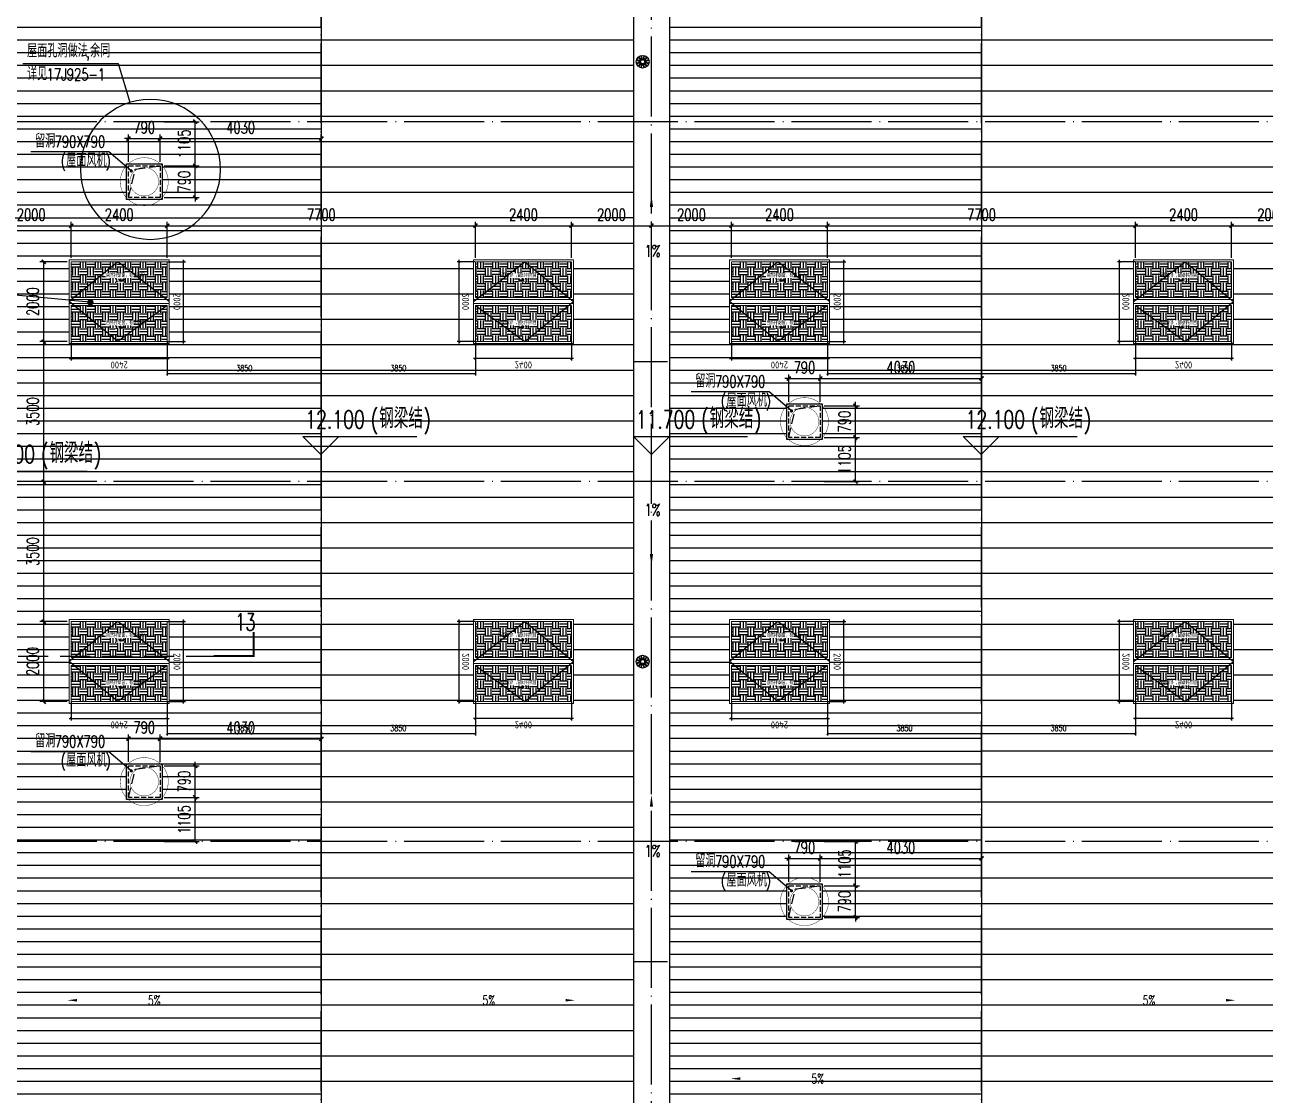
# Model space of a CAD drawing. Extents: x -1313754 to 847533, y 489853 to 941203.
# Drawn here: x 273886 to 304885, y 798479 to 825243 of the extents above; entities that cross this region are included whole.
import ezdxf

# ---------------------------------------------------------------- set-up
doc = ezdxf.new("R2010")
doc.units = 0
doc.header["$LTSCALE"] = 1000
doc.header["$MEASUREMENT"] = 0
for name, pattern in [('DASH', [0.35, 0.25, -0.1]), ('DOTE', [2.42, 2, -0.2, 0.02, -0.2]), ('HIDDEN', [9.525, 6.35, -3.175])]:
    doc.linetypes.add(name, pattern=pattern)
doc.layers.get('Defpoints').update_dxf_attribs({"color": 210})
for name, color, linetype in [('A-AXIS-DOTE', 14, 'DOTE'), ('A-AXIS-DP', 126, 'Continuous'), ('A-AXIS-SYMB', 3, 'Continuous'), ('A-DRAIN', 142, 'Continuous'), ('A-HATCH-2', 251, 'Continuous'), ('A-LIN-V', 9, 'Continuous'), ('A-SFCE', 30, 'Continuous'), ('A-WINDOW', 140, 'Continuous'), ('AS-COLN', 6, 'Continuous'), ('AS-WALL', 40, 'Continuous'), ('AS-结构边线层', 200, 'Continuous'), ('DIM_SYMB', 3, 'Continuous'), ('PUB_TEXT', 7, 'Continuous'), ('SPACE', 7, 'Continuous'), ('SPACE_HATCH', 8, 'Continuous'), ('参考线', 8, 'Continuous'), ('外框', 1, 'HIDDEN'), ('暖通', 7, 'Continuous'), ('虹吸雨水斗', 6, 'Continuous')]:
    doc.layers.add(name, color=color, linetype=linetype)
doc.layers.add('A-加建区域', color=47, linetype='Continuous', plot=False)
doc.layers.add('成型线', color=3, linetype='Continuous', lineweight=18)
doc.styles.add('_TCH_DIM', font='SIMPLEX', dxfattribs={"bigfont": 'GBCBIG'})
doc.styles.add('_TCH_DIM_T3', font='SIMPLEX', dxfattribs={"width": 0.705882, "bigfont": 'GBCBIG'})
doc.styles.add('_TCH_LABEL', font='COMPLEX', dxfattribs={"bigfont": 'GBCBIG'})
doc.styles.add('_TCH_SPACE', font='SIMPLEX', dxfattribs={"height": 5, "bigfont": 'GBCBIG'})
doc.styles.get("Standard").update_dxf_attribs({"font": 'gbenor.shx', "bigfont": 'gbcbig.shx'})
doc.dimstyles.new('_TCH_ARCH&&100', dxfattribs={"dimtxt": 297.5, "dimasz": 100, "dimexe": 100, "dimexo": 100, "dimgap": 126.25, "dimtad": 1, "dimdec": 0, "dimzin": 0, "dimdsep": 46, "dimtxsty": '_TCH_DIM_T3', "dimblk": 'ARCHTICK', "dimcen": 0.09, "dimclrt": 7, "dimazin": 2, "dimtfac": 1, "dimtdec": 0, "dimtix": 1, "dimtmove": 2, "dimatfit": 3, "dimfxl": 0, "dimtolj": 1, "dimtzin": 0, "dimarcsym": 0})
doc.dimstyles.new('_TCH_ARCH&&50', dxfattribs={"dimtxt": 148.75, "dimasz": 50, "dimexe": 50, "dimexo": 50, "dimgap": 63.125, "dimtad": 1, "dimdec": 0, "dimzin": 0, "dimdsep": 46, "dimtxsty": '_TCH_DIM_T3', "dimblk": 'ARCHTICK', "dimcen": 0.09, "dimclrt": 7, "dimazin": 2, "dimtfac": 1, "dimtdec": 0, "dimtix": 1, "dimtmove": 2, "dimatfit": 3, "dimfxl": 0, "dimtolj": 1, "dimtzin": 0, "dimarcsym": 0})
pattern_1 = [(180, (-500100, 0), (-6e-14, -635), [])]
pattern_2 = [(180, (-500100, 0), (-3e-14, -317.5), [])]
pattern_3 = [(0, (0, 0), (187.5, 187.5), [187.5, -187.5]), (0, (0, 70.31), (187.5, 187.5), [187.5, -187.5]), (0, (0, 140.62), (187.5, 187.5), [187.5, -187.5]), (90, (23.44, 164.06), (-187.5, 187.5), [187.5, -187.5]), (90, (93.75, 164.06), (-187.5, 187.5), [187.5, -187.5]), (90, (164.06, 164.06), (-187.5, 187.5), [187.5, -187.5])]

# ---------------------------------------------------------------- blocks, each defined once
blk = doc.blocks.new('w43243')
at = {"layer": 'A-AXIS-SYMB'}
for p, q in [((289546, 754300), (289096, 754750)), ((289096, 754750), (291946, 754750)), ((289546, 754300), (289996, 754750))]:
    blk.add_line(p, q, dxfattribs=at)
at = {"layer": 'PUB_TEXT', "style": '_TCH_DIM', "width": 0.705882}
for s, height, p in [('(', 446, (290790, 754950)), (')', 446, (292106, 754950)), ('11.700', 446.2, (289155, 754950))]:
    blk.add_text(s, height=height, dxfattribs=at).set_placement(p)
at = {"layer": 'PUB_TEXT', "style": '_TCH_DIM'}
blk.add_text('钢梁结', height=506.4, dxfattribs=at).set_placement((291000, 754950))
blk = doc.blocks.new('w4324333')
at = {"layer": 'A-AXIS-SYMB'}
for p, q in [((297787, 754300), (297337, 754750)), ((297337, 754750), (300187, 754750)), ((297787, 754300), (298237, 754750))]:
    blk.add_line(p, q, dxfattribs=at)
at = {"layer": 'PUB_TEXT', "style": '_TCH_DIM', "width": 0.705882}
for s, height, p in [('(', 446, (299032, 754950)), (')', 446, (300347, 754950)), ('12.100', 446.2, (297397, 754950))]:
    blk.add_text(s, height=height, dxfattribs=at).set_placement(p)
at = {"layer": 'PUB_TEXT', "style": '_TCH_DIM'}
blk.add_text('钢梁结', height=506.4, dxfattribs=at).set_placement((299242, 754950))
blk = doc.blocks.new('rrrrrrrrrrrrrrrrrrrrr')
at = {"layer": 'A-HATCH-2'}
h = blk.add_hatch(dxfattribs=at)
h.set_pattern_fill('ANSI31', color=256, scale=200, angle=135)
h.set_pattern_definition(pattern_2)
h.paths.add_polyline_path([(-226604.2, 832220), (-218804.2, 832220), (-218804.2, 830430), (-218859, 746374.3), (-218804.2, 741420), (-226604.2, 741420)])
h = blk.add_hatch(dxfattribs=at)
h.set_pattern_fill('ANSI31', color=256, scale=400, angle=135)
h.set_pattern_definition(pattern_1)
h.paths.add_polyline_path([(-211004.2, 832220), (-218804.2, 832220), (-218804.2, 830430), (-218749.4, 746374.3), (-218804.2, 741420), (-211004.2, 741420)])
h = blk.add_hatch(dxfattribs=at)
h.set_pattern_fill('ANSI31', color=256, scale=200, angle=135)
h.set_pattern_definition(pattern_2)
h.paths.add_polyline_path([(-210104.2, 832220), (-202304.2, 832220), (-202304.2, 830430), (-202359, 746374.3), (-202304.2, 741420), (-210104.2, 741420)])
h = blk.add_hatch(dxfattribs=at)
h.set_pattern_fill('ANSI31', color=256, scale=400, angle=135)
h.set_pattern_definition(pattern_1)
h.paths.add_polyline_path([(-194504.2, 832220), (-202304.2, 832220), (-202304.2, 830430), (-202249.4, 746374.3), (-202304.2, 741420), (-194504.2, 741420)])
at = {"layer": 'A-AXIS-SYMB'}
for points in [[(-223220, 800852.9, 0, 0, 0), (-225150, 800852.9, 0, 64, 0), (-224910, 800852.9, 0, 0, 0)], [(-214388.4, 800852.9, 0, 0, 0), (-212458.4, 800852.9, 0, 64, 0), (-212698.4, 800852.9, 0, 0, 0)], [(-197888.4, 800852.9, 0, 0, 0), (-195958.4, 800852.9, 0, 64, 0), (-196198.4, 800852.9, 0, 0, 0)], [(-206640, 798892.9, 0, 0, 0), (-208570, 798892.9, 0, 64, 0), (-208330, 798892.9, 0, 0, 0)]]:
    blk.add_lwpolyline(points, format="xyseb", dxfattribs=at)
at = {"layer": 'A-LIN-V'}
for points in [[(-210104.2, 834858.4), (-210104.2, 744058.4)], [(-211004.2, 832220), (-211004.2, 741420)]]:
    blk.add_lwpolyline(points, dxfattribs=at)
at = {"layer": 'A-SFCE'}
for p, q in [((-218804.2, 832220), (-218804.2, 741420)), ((-202304.2, 832220), (-202304.2, 741420))]:
    blk.add_line(p, q, dxfattribs=at)
at = {"layer": 'A-WINDOW'}
for name, p in [('w4324333', (-516600, 60201.6)), ('w43243', (-500100, 60201.6)), ('w4324333', (-500100, 60201.6)), ('w43243', (-516600, 59333.5))]:
    blk.add_blockref(name, p, dxfattribs=at)
at = {"layer": 'PUB_TEXT', "style": '_TCH_DIM', "width": 0.705882}
for p in [(-223136, 800733.9), (-214776.4, 800733.9), (-198276.4, 800733.9), (-206556, 798773.9)]:
    blk.add_text('5%', height=238, dxfattribs=at).set_placement(p)
blk = doc.blocks.new('_ArchTick')
at = {"color": 0, "linetype": 'ByBlock', "const_width": 0.4}
blk.add_lwpolyline([(-0.5, -0.5), (0.5, 0.5)], dxfattribs=at)
blk = doc.blocks.new('44')
at = {"layer": 'A-AXIS-DP', "color": 1}
for p, q in [((280302, 745270), (280302, 747370)), ((277446, 744900), (279946, 744900))]:
    blk.add_line(p, q, dxfattribs=at)
for p, xscale, yscale, zscale, rotation in [((280302, 747320), -50.00000000000003, 50.00000000000003, 50.00000000000001, 270), ((280302, 745320), -50.00000000000001, 50.00000000000001, 50.00000000000001, 90), ((279896, 744900), -50, 50, 50, 180)]:
    blk.add_blockref('_ArchTick', p, dxfattribs=dict(at, xscale=xscale, yscale=yscale, zscale=zscale, rotation=rotation))
at = {"layer": 'A-AXIS-DP', "color": 1, "xscale": -50, "yscale": 50, "zscale": 50}
blk.add_blockref('_ArchTick', (277496, 744900), dxfattribs=at)
at = {"layer": 'A-AXIS-DP', "color": 1, "insert": (278696, 744737), "char_height": 175, "attachment_point": 5, "rotation": 180}
blk.add_mtext('\\A1;2400', dxfattribs=at)
blk.add_wipeout([(277446, 745270), (279946, 745270), (279946, 747370), (277446, 747370)]).dxf.layer = '参考线'
at = {"layer": 'SPACE_HATCH'}
h = blk.add_hatch(dxfattribs=at)
h.set_pattern_fill('土壤', color=1, scale=50, style=0)
h.set_pattern_definition(pattern_3)
h.paths.add_polyline_path([(277496, 746420), (279896, 746420), (279896, 747320), (277496, 747320)])
h.paths.add_polyline_path([(278352, 746904), (279057, 746904), (279057, 747034), (278352, 747034)])
h.paths.add_polyline_path([(278591, 746811), (278817, 746811), (278817, 746895), (278591, 746895)])
h = blk.add_hatch(dxfattribs=at)
h.set_pattern_fill('土壤', color=1, scale=50, style=0)
h.set_pattern_definition(pattern_3)
h.paths.add_polyline_path([(277496, 746220), (279896, 746220), (279896, 745320), (277496, 745320)])
h.paths.add_polyline_path([(278352, 745724), (279057, 745724), (279057, 745854), (278352, 745854)])
h.paths.add_polyline_path([(278591, 745631), (278817, 745631), (278817, 745715), (278591, 745715)])
at = {"layer": 'A-AXIS-DP', "color": 1}
for p, q in [((279906, 747320), (280352, 747320)), ((277496, 745320), (277496, 744850)), ((279896, 745320), (279896, 744850)), ((279906, 745320), (280352, 745320))]:
    blk.add_line(p, q, dxfattribs=at)
at = {"layer": '外框'}
for points in [[(279946, 746320), (278658, 747320), (277446, 746320)], [(279896, 746220), (278658, 745320), (277446, 746320)]]:
    blk.add_lwpolyline(points, dxfattribs=at)
at = {"layer": '成型线'}
for p, q in [((279946, 745270), (279946, 747370)), ((277446, 746370), (279946, 746370)), ((277446, 746270), (279946, 746270)), ((277496, 746420), (279896, 746420)), ((277496, 746220), (279896, 746220))]:
    blk.add_line(p, q, dxfattribs=at)
for points in [[(279946, 745270), (277446, 745270), (277446, 747370), (279946, 747370)], [(277496, 746420), (277496, 747320), (279896, 747320), (279896, 746420)], [(279896, 746220), (279896, 745320), (277496, 745320), (277496, 746220)]]:
    blk.add_lwpolyline(points, dxfattribs=at)
at = {"layer": 'A-AXIS-DP', "color": 1, "insert": (280139, 746320), "char_height": 175, "attachment_point": 5, "rotation": 270}
blk.add_mtext('\\A1;2000', dxfattribs=at)
at = {"layer": 'SPACE', "color": 1, "style": '_TCH_SPACE'}
for p in [(278365, 746930), (278365, 745750)]:
    blk.add_text('自然排烟窗，有效面积', height=96.5, dxfattribs=at).set_placement(p)
at = {"layer": 'SPACE', "color": 1, "style": '_TCH_SPACE', "width": 0.705882}
for s, height, p in [('2.16m', 59.5, (278600, 746828)), ('2', 29.8, (278792, 746863)), ('2.16m', 59.5, (278600, 745648)), ('2', 29.8, (278792, 745683))]:
    blk.add_text(s, height=height, dxfattribs=at).set_placement(p)
blk = doc.blocks.new('*D2540')
at = {"layer": 'A-WINDOW', "color": 0, "lineweight": -2}
for p, q in [((293946, 817220), (293946, 816470)), ((297796, 817220), (297796, 816470)), ((293946, 816520), (297796, 816520))]:
    blk.add_line(p, q, dxfattribs=at)
at = {"layer": 'Defpoints', "color": 0}
for p in [(293946, 817270), (297796, 817270), (297796, 816520)]:
    blk.add_point(p, dxfattribs=at)
at = {"layer": 'A-WINDOW', "color": 0, "lineweight": -2, "xscale": 50, "yscale": 50, "zscale": 50, "rotation": 180}
blk.add_blockref('_ArchTick', (293946, 816520), dxfattribs=at)
at = {"layer": 'A-WINDOW', "color": 0, "lineweight": -2, "xscale": 50, "yscale": 50, "zscale": 50}
blk.add_blockref('_ArchTick', (297796, 816520), dxfattribs=at)
at = {"layer": 'A-WINDOW', "color": 7, "insert": (295871, 816658), "char_height": 148.8, "attachment_point": 5, "style": '_TCH_DIM_T3'}
blk.add_mtext('\\A1;3850', dxfattribs=at)
blk = doc.blocks.new('*D2541')
at = {"layer": 'A-WINDOW', "color": 0, "lineweight": -2}
for p, q in [((297796, 817220), (297796, 816470)), ((301646, 817220), (301646, 816470)), ((297796, 816520), (301646, 816520))]:
    blk.add_line(p, q, dxfattribs=at)
at = {"layer": 'Defpoints', "color": 0}
for p in [(297796, 817270), (301646, 817270), (301646, 816520)]:
    blk.add_point(p, dxfattribs=at)
at = {"layer": 'A-WINDOW', "color": 0, "lineweight": -2, "xscale": 50, "yscale": 50, "zscale": 50, "rotation": 180}
blk.add_blockref('_ArchTick', (297796, 816520), dxfattribs=at)
at = {"layer": 'A-WINDOW', "color": 0, "lineweight": -2, "xscale": 50, "yscale": 50, "zscale": 50}
blk.add_blockref('_ArchTick', (301646, 816520), dxfattribs=at)
at = {"layer": 'A-WINDOW', "color": 7, "insert": (299721, 816658), "char_height": 148.8, "attachment_point": 5, "style": '_TCH_DIM_T3'}
blk.add_mtext('\\A1;3850', dxfattribs=at)
blk = doc.blocks.new('*D2229')
at = {"layer": 'A-AXIS-DP', "color": 0, "lineweight": -2}
for p, q in [((273046, 819420), (273046, 820320)), ((275046, 819420), (275046, 820320)), ((273046, 820220), (275046, 820220))]:
    blk.add_line(p, q, dxfattribs=at)
at = {"layer": 'Defpoints', "color": 0}
for p in [(275046, 820220), (273046, 819320), (275046, 819320)]:
    blk.add_point(p, dxfattribs=at)
at = {"layer": 'A-AXIS-DP', "color": 0, "lineweight": -2, "xscale": 100, "yscale": 100, "zscale": 100, "rotation": 180}
blk.add_blockref('_ArchTick', (273046, 820220), dxfattribs=at)
at = {"layer": 'A-AXIS-DP', "color": 0, "lineweight": -2, "xscale": 100, "yscale": 100, "zscale": 100}
blk.add_blockref('_ArchTick', (275046, 820220), dxfattribs=at)
at = {"layer": 'A-AXIS-DP', "color": 7, "insert": (274046, 820495), "char_height": 297.5, "attachment_point": 5, "style": '_TCH_DIM_T3'}
blk.add_mtext('\\A1;2000', dxfattribs=at)
blk = doc.blocks.new('*D2230')
at = {"layer": 'A-AXIS-DP', "color": 0, "lineweight": -2}
for p, q in [((275046, 819420), (275046, 820320)), ((277446, 819420), (277446, 820320)), ((275046, 820220), (277446, 820220))]:
    blk.add_line(p, q, dxfattribs=at)
at = {"layer": 'Defpoints', "color": 0}
for p in [(277446, 820220), (275046, 819320), (277446, 819320)]:
    blk.add_point(p, dxfattribs=at)
at = {"layer": 'A-AXIS-DP', "color": 0, "lineweight": -2, "xscale": 100, "yscale": 100, "zscale": 100, "rotation": 180}
blk.add_blockref('_ArchTick', (275046, 820220), dxfattribs=at)
at = {"layer": 'A-AXIS-DP', "color": 0, "lineweight": -2, "xscale": 100, "yscale": 100, "zscale": 100}
blk.add_blockref('_ArchTick', (277446, 820220), dxfattribs=at)
at = {"layer": 'A-AXIS-DP', "color": 7, "insert": (276246, 820495), "char_height": 297.5, "attachment_point": 5, "style": '_TCH_DIM_T3'}
blk.add_mtext('\\A1;2400', dxfattribs=at)
blk = doc.blocks.new('*D2231')
at = {"layer": 'A-AXIS-DP', "color": 0, "lineweight": -2}
for p, q in [((277446, 819420), (277446, 820320)), ((285146, 819420), (285146, 820320)), ((277446, 820220), (285146, 820220))]:
    blk.add_line(p, q, dxfattribs=at)
at = {"layer": 'Defpoints', "color": 0}
for p in [(285146, 820220), (277446, 819320), (285146, 819320)]:
    blk.add_point(p, dxfattribs=at)
at = {"layer": 'A-AXIS-DP', "color": 0, "lineweight": -2, "xscale": 100, "yscale": 100, "zscale": 100, "rotation": 180}
blk.add_blockref('_ArchTick', (277446, 820220), dxfattribs=at)
at = {"layer": 'A-AXIS-DP', "color": 0, "lineweight": -2, "xscale": 100, "yscale": 100, "zscale": 100}
blk.add_blockref('_ArchTick', (285146, 820220), dxfattribs=at)
at = {"layer": 'A-AXIS-DP', "color": 7, "insert": (281296, 820495), "char_height": 297.5, "attachment_point": 5, "style": '_TCH_DIM_T3'}
blk.add_mtext('\\A1;7700', dxfattribs=at)
blk = doc.blocks.new('*D2232')
at = {"layer": 'A-AXIS-DP', "color": 0, "lineweight": -2}
for p, q in [((285146, 819420), (285146, 820320)), ((287546, 819420), (287546, 820320)), ((285146, 820220), (287546, 820220))]:
    blk.add_line(p, q, dxfattribs=at)
at = {"layer": 'Defpoints', "color": 0}
for p in [(287546, 820220), (285146, 819320), (287546, 819320)]:
    blk.add_point(p, dxfattribs=at)
at = {"layer": 'A-AXIS-DP', "color": 0, "lineweight": -2, "xscale": 100, "yscale": 100, "zscale": 100, "rotation": 180}
blk.add_blockref('_ArchTick', (285146, 820220), dxfattribs=at)
at = {"layer": 'A-AXIS-DP', "color": 0, "lineweight": -2, "xscale": 100, "yscale": 100, "zscale": 100}
blk.add_blockref('_ArchTick', (287546, 820220), dxfattribs=at)
at = {"layer": 'A-AXIS-DP', "color": 7, "insert": (286346, 820495), "char_height": 297.5, "attachment_point": 5, "style": '_TCH_DIM_T3'}
blk.add_mtext('\\A1;2400', dxfattribs=at)
blk = doc.blocks.new('*D2233')
at = {"layer": 'A-AXIS-DP', "color": 0, "lineweight": -2}
for p, q in [((287546, 819420), (287546, 820320)), ((289546, 819420), (289546, 820320)), ((287546, 820220), (289546, 820220))]:
    blk.add_line(p, q, dxfattribs=at)
at = {"layer": 'Defpoints', "color": 0}
for p in [(289546, 820220), (287546, 819320), (289546, 819320)]:
    blk.add_point(p, dxfattribs=at)
at = {"layer": 'A-AXIS-DP', "color": 0, "lineweight": -2, "xscale": 100, "yscale": 100, "zscale": 100, "rotation": 180}
blk.add_blockref('_ArchTick', (287546, 820220), dxfattribs=at)
at = {"layer": 'A-AXIS-DP', "color": 0, "lineweight": -2, "xscale": 100, "yscale": 100, "zscale": 100}
blk.add_blockref('_ArchTick', (289546, 820220), dxfattribs=at)
at = {"layer": 'A-AXIS-DP', "color": 7, "insert": (288546, 820495), "char_height": 297.5, "attachment_point": 5, "style": '_TCH_DIM_T3'}
blk.add_mtext('\\A1;2000', dxfattribs=at)
blk = doc.blocks.new('*D2234')
at = {"layer": 'A-AXIS-DP', "color": 0, "lineweight": -2}
for p, q in [((289546, 819420), (289546, 820320)), ((291546, 819420), (291546, 820320)), ((289546, 820220), (291546, 820220))]:
    blk.add_line(p, q, dxfattribs=at)
at = {"layer": 'Defpoints', "color": 0}
for p in [(291546, 820220), (289546, 819320), (291546, 819320)]:
    blk.add_point(p, dxfattribs=at)
at = {"layer": 'A-AXIS-DP', "color": 0, "lineweight": -2, "xscale": 100, "yscale": 100, "zscale": 100, "rotation": 180}
blk.add_blockref('_ArchTick', (289546, 820220), dxfattribs=at)
at = {"layer": 'A-AXIS-DP', "color": 0, "lineweight": -2, "xscale": 100, "yscale": 100, "zscale": 100}
blk.add_blockref('_ArchTick', (291546, 820220), dxfattribs=at)
at = {"layer": 'A-AXIS-DP', "color": 7, "insert": (290546, 820495), "char_height": 297.5, "attachment_point": 5, "style": '_TCH_DIM_T3'}
blk.add_mtext('\\A1;2000', dxfattribs=at)
blk = doc.blocks.new('*D2235')
at = {"layer": 'A-AXIS-DP', "color": 0, "lineweight": -2}
for p, q in [((291546, 819420), (291546, 820320)), ((293946, 819420), (293946, 820320)), ((291546, 820220), (293946, 820220))]:
    blk.add_line(p, q, dxfattribs=at)
at = {"layer": 'Defpoints', "color": 0}
for p in [(293946, 820220), (291546, 819320), (293946, 819320)]:
    blk.add_point(p, dxfattribs=at)
at = {"layer": 'A-AXIS-DP', "color": 0, "lineweight": -2, "xscale": 100, "yscale": 100, "zscale": 100, "rotation": 180}
blk.add_blockref('_ArchTick', (291546, 820220), dxfattribs=at)
at = {"layer": 'A-AXIS-DP', "color": 0, "lineweight": -2, "xscale": 100, "yscale": 100, "zscale": 100}
blk.add_blockref('_ArchTick', (293946, 820220), dxfattribs=at)
at = {"layer": 'A-AXIS-DP', "color": 7, "insert": (292746, 820495), "char_height": 297.5, "attachment_point": 5, "style": '_TCH_DIM_T3'}
blk.add_mtext('\\A1;2400', dxfattribs=at)
blk = doc.blocks.new('*D2236')
at = {"layer": 'A-AXIS-DP', "color": 0, "lineweight": -2}
for p, q in [((293946, 819420), (293946, 820320)), ((301646, 819420), (301646, 820320)), ((293946, 820220), (301646, 820220))]:
    blk.add_line(p, q, dxfattribs=at)
at = {"layer": 'Defpoints', "color": 0}
for p in [(301646, 820220), (293946, 819320), (301646, 819320)]:
    blk.add_point(p, dxfattribs=at)
at = {"layer": 'A-AXIS-DP', "color": 0, "lineweight": -2, "xscale": 100, "yscale": 100, "zscale": 100, "rotation": 180}
blk.add_blockref('_ArchTick', (293946, 820220), dxfattribs=at)
at = {"layer": 'A-AXIS-DP', "color": 0, "lineweight": -2, "xscale": 100, "yscale": 100, "zscale": 100}
blk.add_blockref('_ArchTick', (301646, 820220), dxfattribs=at)
at = {"layer": 'A-AXIS-DP', "color": 7, "insert": (297796, 820495), "char_height": 297.5, "attachment_point": 5, "style": '_TCH_DIM_T3'}
blk.add_mtext('\\A1;7700', dxfattribs=at)
blk = doc.blocks.new('*D2237')
at = {"layer": 'A-AXIS-DP', "color": 0, "lineweight": -2}
for p, q in [((301646, 819420), (301646, 820320)), ((304046, 819420), (304046, 820320)), ((301646, 820220), (304046, 820220))]:
    blk.add_line(p, q, dxfattribs=at)
at = {"layer": 'Defpoints', "color": 0}
for p in [(304046, 820220), (301646, 819320), (304046, 819320)]:
    blk.add_point(p, dxfattribs=at)
at = {"layer": 'A-AXIS-DP', "color": 0, "lineweight": -2, "xscale": 100, "yscale": 100, "zscale": 100, "rotation": 180}
blk.add_blockref('_ArchTick', (301646, 820220), dxfattribs=at)
at = {"layer": 'A-AXIS-DP', "color": 0, "lineweight": -2, "xscale": 100, "yscale": 100, "zscale": 100}
blk.add_blockref('_ArchTick', (304046, 820220), dxfattribs=at)
at = {"layer": 'A-AXIS-DP', "color": 7, "insert": (302846, 820495), "char_height": 297.5, "attachment_point": 5, "style": '_TCH_DIM_T3'}
blk.add_mtext('\\A1;2400', dxfattribs=at)
blk = doc.blocks.new('*D2238')
at = {"layer": 'A-AXIS-DP', "color": 0, "lineweight": -2}
for p, q in [((304046, 819420), (304046, 820320)), ((306046, 819420), (306046, 820320)), ((304046, 820220), (306046, 820220))]:
    blk.add_line(p, q, dxfattribs=at)
at = {"layer": 'Defpoints', "color": 0}
for p in [(306046, 820220), (304046, 819320), (306046, 819320)]:
    blk.add_point(p, dxfattribs=at)
at = {"layer": 'A-AXIS-DP', "color": 0, "lineweight": -2, "xscale": 100, "yscale": 100, "zscale": 100, "rotation": 180}
blk.add_blockref('_ArchTick', (304046, 820220), dxfattribs=at)
at = {"layer": 'A-AXIS-DP', "color": 0, "lineweight": -2, "xscale": 100, "yscale": 100, "zscale": 100}
blk.add_blockref('_ArchTick', (306046, 820220), dxfattribs=at)
at = {"layer": 'A-AXIS-DP', "color": 7, "insert": (305046, 820495), "char_height": 297.5, "attachment_point": 5, "style": '_TCH_DIM_T3'}
blk.add_mtext('\\A1;2000', dxfattribs=at)
blk = doc.blocks.new('*D2262')
at = {"layer": 'A-AXIS-DP', "color": 0, "lineweight": -2}
for p, q in [((274946, 819320), (274259, 819320)), ((274359, 817320), (274359, 819320)), ((274946, 817320), (274259, 817320))]:
    blk.add_line(p, q, dxfattribs=at)
at = {"layer": 'Defpoints', "color": 0}
for p in [(274359, 819320), (275046, 819320), (275046, 817320)]:
    blk.add_point(p, dxfattribs=at)
at = {"layer": 'A-AXIS-DP', "color": 0, "lineweight": -2, "xscale": 100, "yscale": 100, "zscale": 100}
for p, rotation in [((274359, 819320), 90), ((274359, 817320), 270)]:
    blk.add_blockref('_ArchTick', p, dxfattribs=dict(at, rotation=rotation))
at = {"layer": 'A-AXIS-DP', "color": 7, "insert": (274084, 818320), "char_height": 297.5, "attachment_point": 5, "rotation": 90, "style": '_TCH_DIM_T3'}
blk.add_mtext('\\A1;2000', dxfattribs=at)
blk = doc.blocks.new('*D2263')
at = {"layer": 'A-AXIS-DP', "color": 0, "lineweight": -2}
for p, q in [((274946, 817320), (274259, 817320)), ((274359, 813820), (274359, 817320)), ((274946, 813820), (274259, 813820))]:
    blk.add_line(p, q, dxfattribs=at)
at = {"layer": 'Defpoints', "color": 0}
for p in [(274359, 817320), (275046, 817320), (275046, 813820)]:
    blk.add_point(p, dxfattribs=at)
at = {"layer": 'A-AXIS-DP', "color": 0, "lineweight": -2, "xscale": 100, "yscale": 100, "zscale": 100}
for p, rotation in [((274359, 817320), 90), ((274359, 813820), 270)]:
    blk.add_blockref('_ArchTick', p, dxfattribs=dict(at, rotation=rotation))
at = {"layer": 'A-AXIS-DP', "color": 7, "insert": (274084, 815570), "char_height": 297.5, "attachment_point": 5, "rotation": 90, "style": '_TCH_DIM_T3'}
blk.add_mtext('\\A1;3500', dxfattribs=at)
blk = doc.blocks.new('*D2264')
at = {"layer": 'A-AXIS-DP', "color": 0, "lineweight": -2}
for p, q in [((274946, 813820), (274259, 813820)), ((274359, 810320), (274359, 813820)), ((274946, 810320), (274259, 810320))]:
    blk.add_line(p, q, dxfattribs=at)
at = {"layer": 'Defpoints', "color": 0}
for p in [(274359, 813820), (275046, 813820), (275046, 810320)]:
    blk.add_point(p, dxfattribs=at)
at = {"layer": 'A-AXIS-DP', "color": 0, "lineweight": -2, "xscale": 100, "yscale": 100, "zscale": 100}
for p, rotation in [((274359, 813820), 90), ((274359, 810320), 270)]:
    blk.add_blockref('_ArchTick', p, dxfattribs=dict(at, rotation=rotation))
at = {"layer": 'A-AXIS-DP', "color": 7, "insert": (274084, 812070), "char_height": 297.5, "attachment_point": 5, "rotation": 90, "style": '_TCH_DIM_T3'}
blk.add_mtext('\\A1;3500', dxfattribs=at)
blk = doc.blocks.new('*D2265')
at = {"layer": 'A-AXIS-DP', "color": 0, "lineweight": -2}
for p, q in [((274946, 810320), (274259, 810320)), ((274359, 808320), (274359, 810320)), ((274946, 808320), (274259, 808320))]:
    blk.add_line(p, q, dxfattribs=at)
at = {"layer": 'Defpoints', "color": 0}
for p in [(274359, 810320), (275046, 810320), (275046, 808320)]:
    blk.add_point(p, dxfattribs=at)
at = {"layer": 'A-AXIS-DP', "color": 0, "lineweight": -2, "xscale": 100, "yscale": 100, "zscale": 100}
for p, rotation in [((274359, 810320), 90), ((274359, 808320), 270)]:
    blk.add_blockref('_ArchTick', p, dxfattribs=dict(at, rotation=rotation))
at = {"layer": 'A-AXIS-DP', "color": 7, "insert": (274084, 809320), "char_height": 297.5, "attachment_point": 5, "rotation": 90, "style": '_TCH_DIM_T3'}
blk.add_mtext('\\A1;2000', dxfattribs=at)
blk = doc.blocks.new('dote')
at = {"layer": 'A-AXIS-DOTE'}
for p, q in [((2032.2, -69160), (2032.2, 36662.3)), ((10282.2, -68993.9), (10282.2, 36662.3)), ((18532.2, -69160), (18532.2, 36662.3)), ((76282.2, 18000), (-41310, 18000)), ((76282.2, 9000), (-41310, 9000)), ((76282.2, 0), (-41310, 0))]:
    blk.add_line(p, q, dxfattribs=at)
at = {"layer": 'DIM_SYMB', "const_width": 50}
blk.add_lwpolyline([(-657.5, 4637.4), (342.5, 4637.4), (342.5, 5237.4)], dxfattribs=at)
at = {"layer": 'DIM_SYMB', "linetype": 'DASH', "ltscale": 3}
blk.add_lwpolyline([(-24442.4, 4637.4), (-516.1, 4637.4)], dxfattribs=at)
at = {"layer": 'PUB_TEXT', "style": '_TCH_LABEL', "width": 0.705882}
blk.add_text('13', height=425, dxfattribs=at).set_placement((-123.7, 5277.5))
blk = doc.blocks.new('*D138')
at = {"layer": 'A-AXIS-DP', "color": 0, "lineweight": -2}
for p, q in [((-495, 395), (-1374, 395)), ((-1274, 395), (-1274, 495)), ((-1274, 395), (-1274, -395)), ((-495, -395), (-1374, -395)), ((-1274, -395), (-1274, -495))]:
    blk.add_line(p, q, dxfattribs=at)
at = {"layer": 'Defpoints', "color": 0}
for p in [(-395, 395), (-1274, -395), (-395, -395)]:
    blk.add_point(p, dxfattribs=at)
at = {"layer": 'A-AXIS-DP', "color": 0, "lineweight": -2, "xscale": 100, "yscale": 100, "zscale": 100}
for p, rotation in [((-1274, 395), 270), ((-1274, -395), 90)]:
    blk.add_blockref('_ArchTick', p, dxfattribs=dict(at, rotation=rotation))
at = {"layer": 'A-AXIS-DP', "color": 7, "insert": (-999, 0), "char_height": 297.5, "attachment_point": 5, "rotation": 270, "style": '_TCH_DIM_T3'}
blk.add_mtext('\\A1;790', dxfattribs=at)
blk = doc.blocks.new('*D139')
at = {"layer": 'A-AXIS-DP', "color": 0, "lineweight": -2}
for p, q in [((-395, -495), (-395, -1178)), ((395, -495), (395, -1178)), ((-395, -1078), (-495, -1078)), ((395, -1078), (-395, -1078)), ((395, -1078), (495, -1078))]:
    blk.add_line(p, q, dxfattribs=at)
at = {"layer": 'Defpoints', "color": 0}
for p in [(-395, -395), (395, -395), (-395, -1078)]:
    blk.add_point(p, dxfattribs=at)
at = {"layer": 'A-AXIS-DP', "color": 0, "lineweight": -2, "xscale": 100, "yscale": 100, "zscale": 100}
blk.add_blockref('_ArchTick', (-395, -1078), dxfattribs=at)
at = {"layer": 'A-AXIS-DP', "color": 0, "lineweight": -2, "xscale": 100, "yscale": 100, "zscale": 100, "rotation": 180}
blk.add_blockref('_ArchTick', (395, -1078), dxfattribs=at)
at = {"layer": 'A-AXIS-DP', "color": 7, "insert": (0, -1353), "char_height": 297.5, "attachment_point": 5, "rotation": 180, "style": '_TCH_DIM_T3'}
blk.add_mtext('\\A1;790', dxfattribs=at)
blk = doc.blocks.new('*D2328')
at = {"layer": 'A-AXIS-DP', "color": 0, "lineweight": -2}
for p, q in [((277266, 821815), (277266, 822498)), ((281296, 821815), (281296, 822498)), ((277266, 822398), (281296, 822398))]:
    blk.add_line(p, q, dxfattribs=at)
at = {"layer": 'Defpoints', "color": 0}
for p in [(281296, 822398), (277266, 821715), (281296, 821715)]:
    blk.add_point(p, dxfattribs=at)
at = {"layer": 'A-AXIS-DP', "color": 0, "lineweight": -2, "xscale": 100, "yscale": 100, "zscale": 100, "rotation": 180}
blk.add_blockref('_ArchTick', (277266, 822398), dxfattribs=at)
at = {"layer": 'A-AXIS-DP', "color": 0, "lineweight": -2, "xscale": 100, "yscale": 100, "zscale": 100}
blk.add_blockref('_ArchTick', (281296, 822398), dxfattribs=at)
at = {"layer": 'A-AXIS-DP', "color": 7, "insert": (279281, 822673), "char_height": 297.5, "attachment_point": 5, "style": '_TCH_DIM_T3'}
blk.add_mtext('\\A1;4030', dxfattribs=at)
blk = doc.blocks.new('*D2329')
at = {"layer": 'A-AXIS-DP', "color": 0, "lineweight": -2}
for p, q in [((277366, 822820), (278245, 822820)), ((278145, 821715), (278145, 822820)), ((277366, 821715), (278245, 821715))]:
    blk.add_line(p, q, dxfattribs=at)
at = {"layer": 'Defpoints', "color": 0}
for p in [(277266, 822820), (278145, 822820), (277266, 821715)]:
    blk.add_point(p, dxfattribs=at)
at = {"layer": 'A-AXIS-DP', "color": 0, "lineweight": -2, "xscale": 100, "yscale": 100, "zscale": 100}
for p, rotation in [((278145, 822820), 90), ((278145, 821715), 270)]:
    blk.add_blockref('_ArchTick', p, dxfattribs=dict(at, rotation=rotation))
at = {"layer": 'A-AXIS-DP', "color": 7, "insert": (277870, 822267), "char_height": 297.5, "attachment_point": 5, "rotation": 90, "style": '_TCH_DIM_T3'}
blk.add_mtext('\\A1;1105', dxfattribs=at)
blk = doc.blocks.new('*D2332')
at = {"layer": 'A-AXIS-DP', "color": 0, "lineweight": -2}
for p, q in [((293866, 814925), (294745, 814925)), ((294645, 813820), (294645, 814925)), ((293866, 813820), (294745, 813820))]:
    blk.add_line(p, q, dxfattribs=at)
at = {"layer": 'Defpoints', "color": 0}
for p in [(293766, 814925), (294645, 814925), (293766, 813820)]:
    blk.add_point(p, dxfattribs=at)
at = {"layer": 'A-AXIS-DP', "color": 0, "lineweight": -2, "xscale": 100, "yscale": 100, "zscale": 100}
for p, rotation in [((294645, 814925), 90), ((294645, 813820), 270)]:
    blk.add_blockref('_ArchTick', p, dxfattribs=dict(at, rotation=rotation))
at = {"layer": 'A-AXIS-DP', "color": 7, "insert": (294370, 814372), "char_height": 297.5, "attachment_point": 5, "rotation": 90, "style": '_TCH_DIM_T3'}
blk.add_mtext('\\A1;1105', dxfattribs=at)
blk = doc.blocks.new('*D2333')
at = {"layer": 'A-AXIS-DP', "color": 0, "lineweight": -2}
for p, q in [((293766, 815815), (293766, 816498)), ((293766, 816398), (297796, 816398)), ((297796, 815815), (297796, 816498))]:
    blk.add_line(p, q, dxfattribs=at)
at = {"layer": 'Defpoints', "color": 0}
for p in [(297796, 816398), (293766, 815715), (297796, 815715)]:
    blk.add_point(p, dxfattribs=at)
at = {"layer": 'A-AXIS-DP', "color": 0, "lineweight": -2, "xscale": 100, "yscale": 100, "zscale": 100, "rotation": 180}
blk.add_blockref('_ArchTick', (293766, 816398), dxfattribs=at)
at = {"layer": 'A-AXIS-DP', "color": 0, "lineweight": -2, "xscale": 100, "yscale": 100, "zscale": 100}
blk.add_blockref('_ArchTick', (297796, 816398), dxfattribs=at)
at = {"layer": 'A-AXIS-DP', "color": 7, "insert": (295781, 816673), "char_height": 297.5, "attachment_point": 5, "style": '_TCH_DIM_T3'}
blk.add_mtext('\\A1;4030', dxfattribs=at)
blk = doc.blocks.new('*D2338')
at = {"layer": 'A-AXIS-DP', "color": 0, "lineweight": -2}
for p, q in [((277266, 806805), (277266, 807488)), ((277266, 807388), (281296, 807388)), ((281296, 806805), (281296, 807488))]:
    blk.add_line(p, q, dxfattribs=at)
at = {"layer": 'Defpoints', "color": 0}
for p in [(281296, 807388), (277266, 806705), (281296, 806705)]:
    blk.add_point(p, dxfattribs=at)
at = {"layer": 'A-AXIS-DP', "color": 0, "lineweight": -2, "xscale": 100, "yscale": 100, "zscale": 100, "rotation": 180}
blk.add_blockref('_ArchTick', (277266, 807388), dxfattribs=at)
at = {"layer": 'A-AXIS-DP', "color": 0, "lineweight": -2, "xscale": 100, "yscale": 100, "zscale": 100}
blk.add_blockref('_ArchTick', (281296, 807388), dxfattribs=at)
at = {"layer": 'A-AXIS-DP', "color": 7, "insert": (279281, 807663), "char_height": 297.5, "attachment_point": 5, "style": '_TCH_DIM_T3'}
blk.add_mtext('\\A1;4030', dxfattribs=at)
blk = doc.blocks.new('*D2339')
at = {"layer": 'A-AXIS-DP', "color": 0, "lineweight": -2}
for p, q in [((277366, 805925), (278245, 805925)), ((278145, 804820), (278145, 805925)), ((277366, 804820), (278245, 804820))]:
    blk.add_line(p, q, dxfattribs=at)
at = {"layer": 'Defpoints', "color": 0}
for p in [(277266, 805925), (278145, 805925), (277266, 804820)]:
    blk.add_point(p, dxfattribs=at)
at = {"layer": 'A-AXIS-DP', "color": 0, "lineweight": -2, "xscale": 100, "yscale": 100, "zscale": 100}
for p, rotation in [((278145, 805925), 90), ((278145, 804820), 270)]:
    blk.add_blockref('_ArchTick', p, dxfattribs=dict(at, rotation=rotation))
at = {"layer": 'A-AXIS-DP', "color": 7, "insert": (277870, 805372), "char_height": 297.5, "attachment_point": 5, "rotation": 90, "style": '_TCH_DIM_T3'}
blk.add_mtext('\\A1;1105', dxfattribs=at)
blk = doc.blocks.new('*D2342')
at = {"layer": 'A-AXIS-DP', "color": 0, "lineweight": -2}
for p, q in [((293766, 803815), (293766, 804498)), ((297796, 803815), (297796, 804498)), ((293766, 804398), (297796, 804398))]:
    blk.add_line(p, q, dxfattribs=at)
at = {"layer": 'Defpoints', "color": 0}
for p in [(297796, 804398), (293766, 803715), (297796, 803715)]:
    blk.add_point(p, dxfattribs=at)
at = {"layer": 'A-AXIS-DP', "color": 0, "lineweight": -2, "xscale": 100, "yscale": 100, "zscale": 100, "rotation": 180}
blk.add_blockref('_ArchTick', (293766, 804398), dxfattribs=at)
at = {"layer": 'A-AXIS-DP', "color": 0, "lineweight": -2, "xscale": 100, "yscale": 100, "zscale": 100}
blk.add_blockref('_ArchTick', (297796, 804398), dxfattribs=at)
at = {"layer": 'A-AXIS-DP', "color": 7, "insert": (295781, 804673), "char_height": 297.5, "attachment_point": 5, "style": '_TCH_DIM_T3'}
blk.add_mtext('\\A1;4030', dxfattribs=at)
blk = doc.blocks.new('*D2343')
at = {"layer": 'A-AXIS-DP', "color": 0, "lineweight": -2}
for p, q in [((293866, 804820), (294745, 804820)), ((294645, 803715), (294645, 804820)), ((293866, 803715), (294745, 803715))]:
    blk.add_line(p, q, dxfattribs=at)
at = {"layer": 'Defpoints', "color": 0}
for p in [(293766, 804820), (294645, 804820), (293766, 803715)]:
    blk.add_point(p, dxfattribs=at)
at = {"layer": 'A-AXIS-DP', "color": 0, "lineweight": -2, "xscale": 100, "yscale": 100, "zscale": 100}
for p, rotation in [((294645, 804820), 90), ((294645, 803715), 270)]:
    blk.add_blockref('_ArchTick', p, dxfattribs=dict(at, rotation=rotation))
at = {"layer": 'A-AXIS-DP', "color": 7, "insert": (294370, 804267), "char_height": 297.5, "attachment_point": 5, "rotation": 90, "style": '_TCH_DIM_T3'}
blk.add_mtext('\\A1;1105', dxfattribs=at)
blk = doc.blocks.new('“奔腾”虹吸雨水斗')
at = {"layer": '虹吸雨水斗', "lineweight": 25}
for p, q in [((946982, 86753), (947040, 86688)), ((947052, 86699), (946987, 86758)), ((947048, 86793), (947066, 86707)), ((947082, 86711), (947055, 86795)), ((947125, 86795), (947098, 86711)), ((947114, 86707), (947132, 86793)), ((947194, 86758), (947128, 86699)), ((947140, 86688), (947199, 86753)), ((946944, 86685), (947028, 86658)), ((947028, 86641), (946944, 86614)), ((947032, 86673), (946946, 86692)), ((946946, 86607), (947032, 86625)), ((947040, 86611), (946982, 86546)), ((946987, 86541), (947052, 86600)), ((947066, 86592), (947048, 86506)), ((947055, 86504), (947082, 86587)), ((947098, 86587), (947125, 86504)), ((947132, 86506), (947114, 86592)), ((947128, 86600), (947194, 86541)), ((947199, 86546), (947140, 86611)), ((947234, 86692), (947148, 86673)), ((947148, 86625), (947234, 86607)), ((947152, 86658), (947236, 86685)), ((947236, 86614), (947152, 86641))]:
    blk.add_line(p, q, dxfattribs=at)
for radius in [150, 47.6]:
    blk.add_circle((947090, 86649), radius, dxfattribs=at)
for centre, start, end in [((947025, 86649), 291.6382, 68.3675), ((947034, 86682), 261.6382, 38.3675), ((947034, 86617), 321.6382, 98.3675), ((947057, 86706), 231.6382, 8.3675), ((947057, 86593), 351.6382, 128.3675), ((947090, 86715), 201.6382, 338.3675), ((947090, 86584), 21.6382, 158.3675), ((947123, 86706), 171.6382, 308.3675), ((947123, 86593), 51.6382, 188.3675), ((947147, 86682), 141.6382, 278.3675), ((947147, 86617), 81.6382, 218.3675), ((947155, 86649), 111.6382, 248.3675)]:
    blk.add_arc(centre, 8.82, start, end, dxfattribs=at)
blk = doc.blocks.new('w4234233')
at = {"layer": 'A-AXIS-SYMB'}
for points in [[(355546, 826830, 0, 0, 0), (355546, 825680, 0, 80, 0), (355546, 825980, 0, 0, 0)], [(355546, 818810, 0, 0, 0), (355546, 819960, 0, 80, 0), (355546, 819660, 0, 0, 0)]]:
    blk.add_lwpolyline(points, format="xyseb", dxfattribs=at)
at = {"layer": 'PUB_TEXT', "style": '_TCH_DIM', "width": 0.705882}
for p in [(355376, 826935), (355376, 818407)]:
    blk.add_text('1%%%', height=297.5, dxfattribs=at).set_placement(p)
blk = doc.blocks.new('21321423')
at = {"layer": 'A-DRAIN'}
for p, q in [((289096, 816820), (289946, 816820)), ((289096, 801820), (289946, 801820))]:
    blk.add_line(p, q, dxfattribs=at)
at = {"layer": 'A-加建区域'}
for p in [(-66000, 1030), (-66000, -13970)]:
    blk.add_blockref('w4234233', p, dxfattribs=at)
at = {"layer": '虹吸雨水斗', "xscale": 1.061320754715, "yscale": 1.061320754715, "zscale": 1.061320754715}
for p in [(-715840, 732357), (-715840, 717357)]:
    blk.add_blockref('“奔腾”虹吸雨水斗', p, dxfattribs=at)
blk = doc.blocks.new('nr3453464')
at = {"layer": 'A-LIN-V'}
blk.add_blockref('44', (14050, 72000), dxfattribs=at)
at = {"layer": 'A-LIN-V', "xscale": -0.9999999999999998}
blk.add_blockref('44', (581541.6, 72000), dxfattribs=at)
at = {"layer": 'A-WINDOW', "color": 1}
for p1, p2, picture, middle in [((293945.8, 817270), (297795.8, 817270), '*D2540', (295870.8, 816657.5)), ((297795.8, 817270), (301645.8, 817270), '*D2541', (299720.8, 816657.5))]:
    dim = blk.add_aligned_dim(p1=p1, p2=p2, distance=-750, dimstyle='_TCH_ARCH&&50', dxfattribs=at)
    dim.commit()
    dim.dimension.update_dxf_attribs({"geometry": picture, "text_midpoint": middle})
blk = doc.blocks.new('242343243')
at = {"layer": 'A-WINDOW'}
for p in [(-16500, 0), (0, 0), (-16500, -9000), (0, -9000)]:
    blk.add_blockref('nr3453464', p, dxfattribs=at)
at = {"layer": 'A-AXIS-DP'}
for p1, p2, distance, picture, middle in [((273045.8, 819320), (275045.8, 819320), 900.1, '*D2229', (274045.8, 820495.1)), ((275045.8, 819320), (277445.8, 819320), 900.1, '*D2230', (276245.8, 820495.1)), ((277445.8, 819320), (285145.8, 819320), 900.1, '*D2231', (281295.8, 820495.1)), ((285145.8, 819320), (287545.8, 819320), 900.1, '*D2232', (286345.8, 820495.1)), ((287545.8, 819320), (289545.8, 819320), 900.1, '*D2233', (288545.8, 820495.1)), ((289545.8, 819320), (291545.8, 819320), 900.1, '*D2234', (290545.8, 820495.1)), ((291545.8, 819320), (293945.8, 819320), 900.1, '*D2235', (292745.8, 820495.1)), ((293945.8, 819320), (301645.8, 819320), 900.1, '*D2236', (297795.8, 820495.1)), ((301645.8, 819320), (304045.8, 819320), 900.1, '*D2237', (302845.8, 820495.1)), ((304045.8, 819320), (306045.8, 819320), 900.1, '*D2238', (305045.8, 820495.1)), ((275045.8, 817320), (275045.8, 819320), 686.5, '*D2262', (274084.3, 818320)), ((275045.8, 813820), (275045.8, 817320), 686.5, '*D2263', (274084.3, 815570)), ((275045.8, 810320), (275045.8, 813820), 686.5, '*D2264', (274084.3, 812070)), ((275045.8, 808320), (275045.8, 810320), 686.5, '*D2265', (274084.3, 809320))]:
    dim = blk.add_aligned_dim(p1=p1, p2=p2, distance=distance, dimstyle='_TCH_ARCH&&100', dxfattribs=at)
    dim.commit()
    dim.dimension.update_dxf_attribs({"geometry": picture, "text_midpoint": middle})
blk = doc.blocks.new('fengji')
at = {"layer": 'DIM_SYMB'}
blk.add_line((884.2, -747.9), (2834.2, -747.9), dxfattribs=at)
at = {"layer": 'DIM_SYMB', "color": 7, "style": '_TCH_DIM', "width": 0.705882}
for s, p in [(')', (967.7, -372.9)), ('(', (2090.7, -372.9)), ('790X790', (2237.7, -852.9))]:
    blk.add_text(s, height=297.5, rotation=180, dxfattribs=at).set_placement(p)
at = {"layer": 'DIM_SYMB', "color": 7, "style": '_TCH_DIM'}
for s, p in [('屋面风机', (1950.7, -372.9)), ('留洞', (2729.2, -852.9))]:
    blk.add_text(s, height=337.59, rotation=180, dxfattribs=at).set_placement(p)
blk.add_wipeout([(-445, 445), (445, 445), (445, -445), (-445, -445)]).dxf.layer = '参考线'
at = {"layer": 'A-HATCH-2', "const_width": 10}
for points in [[(0, -600.2, -1), (0, 600.2, -1)], [(0, -600.2, 1), (0, 600.2, 1)]]:
    blk.add_lwpolyline(points, format="xyb", dxfattribs=at)
at = {"layer": 'A-HATCH-2', "linetype": 'DASH', "const_width": 10}
for points in [[(0, -358.3, -1), (0, 358.3, -1)], [(0, -358.3, 1), (0, 358.3, 1)]]:
    blk.add_lwpolyline(points, format="xyb", dxfattribs=at)
at = {"layer": 'AS-COLN', "ltscale": 0.5}
blk.add_lwpolyline([(-445, 445), (445, 445), (445, -445), (-445, -445)], close=True, dxfattribs=at)
at = {"layer": 'AS-COLN', "linetype": 'DASH', "ltscale": 0.5}
blk.add_lwpolyline([(-395, 395), (395, 395), (395, -395), (-395, -395)], close=True, dxfattribs=at)
at = {"layer": 'AS-结构边线层', "linetype": 'DASH'}
blk.add_lwpolyline([(395, 395), (225.4, -315), (-395, -395)], dxfattribs=at)
at = {"layer": 'DIM_SYMB'}
blk.add_line((324.2, -267.9), (884.2, -747.9), dxfattribs=at)
at = {"layer": 'DIM_SYMB', "const_width": 40}
blk.add_lwpolyline([(310.3, -253.5, -1), (338.1, -282.3, -1)], format="xyb", close=True, dxfattribs=at)
at = {"layer": 'A-AXIS-DP'}
for p1, distance, picture, middle in [((-395, 395), -879.2, '*D138', (-999.2, 0)), ((395, -395), 682.9, '*D139', (0, -1352.9))]:
    dim = blk.add_aligned_dim(p1=p1, p2=(-395, -395), distance=distance, dimstyle='_TCH_ARCH&&100', dxfattribs=at)
    dim.commit()
    dim.dimension.update_dxf_attribs({"geometry": picture, "text_midpoint": middle})
blk = doc.blocks.new('2312321321')
at = {"layer": '暖通', "rotation": 180}
for p in [(276870.8, 821320), (293370.8, 815320), (276870.8, 806320), (293370.8, 803320)]:
    blk.add_blockref('fengji', p, dxfattribs=at)
at = {"layer": 'A-AXIS-DP'}
for p1, p2, distance, picture, middle in [((277265.8, 821715), (281295.8, 821715), 682.9, '*D2328', (279280.8, 822672.9)), ((277265.8, 821715), (277265.8, 822820), -879.2, '*D2329', (277870, 822267.5)), ((293765.8, 815715), (297795.8, 815715), 682.9, '*D2333', (295780.8, 816672.9)), ((293765.8, 813820), (293765.8, 814925), -879.2, '*D2332', (294370, 814372.5)), ((277265.8, 806705), (281295.8, 806705), 682.9, '*D2338', (279280.8, 807662.9)), ((277265.8, 804820), (277265.8, 805925), -879.2, '*D2339', (277870, 805372.5)), ((293765.8, 803715), (297795.8, 803715), 682.9, '*D2342', (295780.8, 804672.9)), ((293765.8, 803715), (293765.8, 804820), -879.2, '*D2343', (294370, 804267.5))]:
    dim = blk.add_aligned_dim(p1=p1, p2=p2, distance=distance, dimstyle='_TCH_ARCH&&100', dxfattribs=at)
    dim.commit()
    dim.dimension.update_dxf_attribs({"geometry": picture, "text_midpoint": middle})

msp = doc.modelspace()

# ---------------------------------------------------------------- linework, layer by layer
at = {"layer": 'A-AXIS-SYMB'}
for p, q in [((276226.1, 824266.7), (273836.1, 824266.7)), ((276518.9, 823300.4), (276226.1, 824266.7))]:
    msp.add_line(p, q, dxfattribs=at)

# ---------------------------------------------------------------- block references
msp.add_blockref('rrrrrrrrrrrrrrrrrrrrr', (500100, 0))

# ---------------------------------------------------------------- texts
at = {"layer": 'PUB_TEXT', "style": '_TCH_DIM'}
for s, p in [('屋面孔洞做法', (273941.1, 824428.3)), ('余同', (275515.5, 824428.3)), ('详见', (273941.1, 823852.6))]:
    msp.add_text(s, height=337.59, dxfattribs=at).set_placement(p)
at = {"layer": 'PUB_TEXT', "style": '_TCH_DIM', "width": 0.705882}
for s, p in [(',', (275415.5, 824428.3)), ('17J925-1', (274432.5, 823852.6))]:
    msp.add_text(s, height=297.5, dxfattribs=at).set_placement(p)

# ---------------------------------------------------------------- next in the draw order: block references
at = {"layer": 'A-WINDOW'}
msp.add_blockref('242343243', (0, 0), dxfattribs=at)

# ---------------------------------------------------------------- next in the draw order: block references
at = {"layer": 'AS-WALL'}
msp.add_blockref('dote', (279263.6, 804820), dxfattribs=at)

# ---------------------------------------------------------------- next in the draw order: block references
at = {"layer": '暖通', "color": 7}
msp.add_blockref('2312321321', (0, 0), dxfattribs=at)

# ---------------------------------------------------------------- next in the draw order: linework, layer by layer
at = {"layer": 'A-AXIS-SYMB'}
msp.add_line((275524.1, 818304.7), (262842.6, 819505.4), dxfattribs=at)
msp.add_lwpolyline([(278774.9, 821626.7, 1), (275277.2, 821626.7, 1)], format="xyb", close=True, dxfattribs=at)
at = {"layer": 'A-AXIS-SYMB', "const_width": 80}
msp.add_lwpolyline([(275563.9, 818300.9, 1), (275484.3, 818308.4, 1)], format="xyb", close=True, dxfattribs=at)

# ---------------------------------------------------------------- next in the draw order: block references
at = {"layer": '虹吸雨水斗', "linetype": 'Continuous'}
msp.add_blockref('21321423', (0, 0), dxfattribs=at)

doc.saveas('drawing.dxf')
